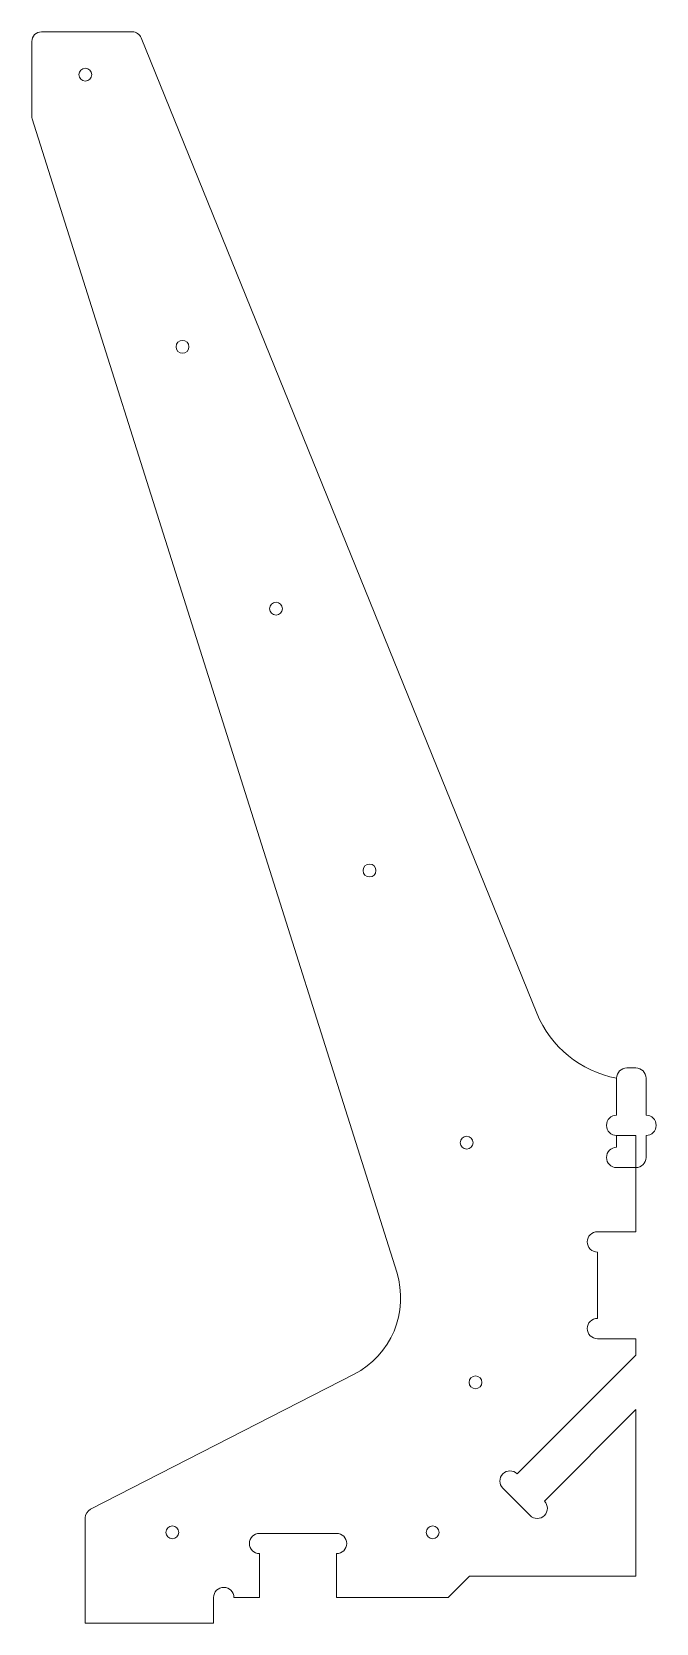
# Model space of a CAD drawing. Header units: millimetres. Extents: x -282 to 9, y -113 to 631.
import ezdxf

# ---------------------------------------------------------------- set-up
doc = ezdxf.new("R2010")
doc.units = ezdxf.units.MM

msp = doc.modelspace()

# ---------------------------------------------------------------- linework, layer by layer
at = {"color": 7, "linetype": 'Continuous', "lineweight": 15}
for p, q in [((-282.5, 592.11), (-282.5, 626.92)), ((-278, 631.42), (-235.53, 631.42)), ((-231.36, 628.61), (-46.33, 172.62)), ((-111.86, 51.47), (-282.29, 590.76)), ((-9, 124.92), (-9, 142.24)), ((-4.25, 146.99), (0, 146.99)), ((4.75, 142.24), (4.75, 124.92)), ((-9, 109.92), (-9, 115.42)), ((0, 115.42), (-9, 115.42)), ((0, 115.42), (0, 70.42)), ((4.75, 115.42), (4.75, 105.17)), ((-9, 100.42), (0, 100.42)), ((0, 70.42), (-18, 70.42)), ((-18, 60.92), (-18, 29.92)), ((-18, 20.42), (0, 20.42)), ((0, 20.42), (0, 12.73)), ((0, 12.73), (-55.51, -42.78)), ((-255.05, -59.33), (-131.77, 3.82)), ((-42.78, -55.51), (0, -12.73)), ((0, -12.73), (0, -90.58)), ((-62.23, -49.5), (-49.5, -62.23)), ((-257.5, -112.58), (-257.5, -63.33)), ((-140, -70.58), (-176, -70.58)), ((-176, -80.08), (-176, -100.58)), ((-140, -100.58), (-140, -80.08)), ((-77.85, -90.58), (-87.85, -100.58)), ((0, -90.58), (-77.85, -90.58)), ((-197.5, -100.58), (-197.5, -112.58)), ((-176, -100.58), (-188, -100.58)), ((-87.85, -100.58), (-140, -100.58)), ((-197.5, -112.58), (-257.5, -112.58))]:
    msp.add_line(p, q, dxfattribs=at)
for centre in [(-257.5, 611.42), (-212.03, 484.16), (-168.3, 361.73), (-124.56, 239.31), (-79.1, 112.05), (-75, 0), (-216.75, -70.14), (-95, -70.14)]:
    msp.add_circle(centre, 3, dxfattribs=at)
for centre, radius, start, end in [((-278, 626.92), 4.5, 90, 180), ((-235.53, 626.92), 4.5, 22.08603, 90), ((-278, 592.11), 4.5, 180, 197.53823), ((0, 191.42), 50, 202.08603, 259.63024), ((-4.25, 142.24), 4.75, 90, 180), ((0, 142.24), 4.75, 0, 90), ((-9, 120.17), 4.75, 90, 270), ((4.75, 120.17), 4.75, 270, 90), ((-9, 105.17), 4.75, 90, 270), ((0, 105.17), 4.75, 270, 0), ((-18, 65.67), 4.75, 90, 270), ((-150, 39.42), 40, 297.12036, 17.53823), ((-18, 25.17), 4.75, 90, 270), ((-58.87, -46.14), 4.75, 45, 225), ((-253, -63.33), 4.5, 117.12036, 180), ((-46.14, -58.87), 4.75, 225, 45), ((-176, -75.33), 4.75, 90, 270), ((-140, -75.33), 4.75, 270, 90), ((-192.75, -100.58), 4.75, 0, 180)]:
    msp.add_arc(centre, radius, start, end, dxfattribs=at)

doc.saveas('drawing.dxf')
